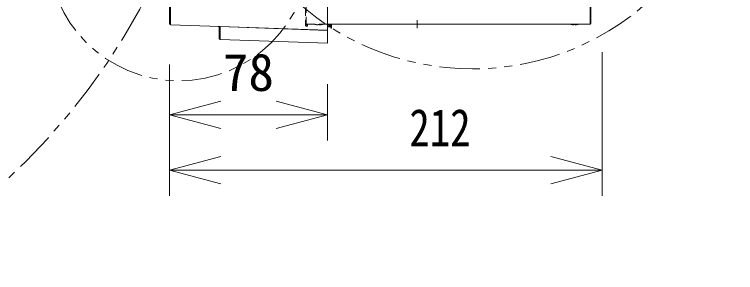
# Model space of a CAD drawing. Units: millimetres, scale not verified. Extents: x -63 to 108, y -56 to 175.
# Drawn here: x -6.81 to 28.46, y 6.55 to 19.2 of the extents above; entities that cross this region are included whole.
import ezdxf
from ezdxf.enums import TextEntityAlignment as Align

# ---------------------------------------------------------------- set-up
doc = ezdxf.new("R2010")
doc.units = ezdxf.units.MM
doc.header["$LTSCALE"] = 0.125
for name, pattern in [('USER1', [28.575, 19.05, -3.175, 3.175, -3.175]), ('USER2', [4.7625, 3.175, -1.5875]), ('USER3', [31.75, 15.875, -3.175, 3.175, -3.175, 3.175, -3.175])]:
    doc.linetypes.add(name, pattern=pattern)
for name, color, linetype, lineweight in [('0-0_0', 7, 'Continuous', 20), ('0-4_SUNPO', 7, 'Continuous', 20), ('0-5_GAIKEI', 1, 'Continuous', 18)]:
    doc.layers.add(name, color=color, linetype=linetype, lineweight=lineweight)
doc.styles.add('ＭＳ ゴシック', font='')
doc.styles.get('ＭＳ ゴシック').set_extended_font_data('MS Gothic')

# ---------------------------------------------------------------- blocks, each defined once
blk = doc.blocks.new('_Open30')
at = {"layer": '0-0_0'}
blk.add_line((0, 0), (-1, 0), dxfattribs=at)
blk.add_lwpolyline([(-1, 0.26795), (0, 0), (-1, -0.26795)], dxfattribs=at)
blk = doc.blocks.new('D2')
at = {"layer": '0-4_SUNPO'}
for p, q in [((87.0745, 78.857), (87.0745, 71.8118)), ((65.922, 78.0453), (65.922, 71.8118)), ((68.422, 73.0618), (84.5745, 73.0618))]:
    blk.add_line(p, q, dxfattribs=at)
at = {"layer": '0-4_SUNPO', "xscale": 2.5, "yscale": 2.5, "rotation": 180}
blk.add_blockref('_Open30', (65.922, 73.0618), dxfattribs=at)
at = {"layer": '0-4_SUNPO', "xscale": 2.5, "yscale": 2.5}
blk.add_blockref('_Open30', (87.0745, 73.0618), dxfattribs=at)
at = {"layer": '0-4_SUNPO', "style": 'ＭＳ ゴシック', "width": 0.8}
blk.add_text('212', height=1.833, dxfattribs=at).set_placement((77.651, 73.6868), align=Align.BOTTOM_LEFT)
blk = doc.blocks.new('D3')
at = {"layer": '0-4_SUNPO'}
for p, q in [((65.922, 78.2453), (65.922, 74.524)), ((73.642, 77.2869), (73.642, 74.524)), ((68.422, 75.774), (71.142, 75.774))]:
    blk.add_line(p, q, dxfattribs=at)
at = {"layer": '0-4_SUNPO', "xscale": 2.5, "yscale": 2.5, "rotation": 180}
blk.add_blockref('_Open30', (65.922, 75.774), dxfattribs=at)
at = {"layer": '0-4_SUNPO', "xscale": 2.5, "yscale": 2.5}
blk.add_blockref('_Open30', (73.642, 75.774), dxfattribs=at)
at = {"layer": '0-4_SUNPO', "style": 'ＭＳ ゴシック'}
blk.add_text('78', height=1.833, dxfattribs=at).set_placement((68.532, 76.399), align=Align.BOTTOM_LEFT)

msp = doc.modelspace()

# ---------------------------------------------------------------- linework, layer by layer
at = {"layer": '0-5_GAIKEI', "color": 7}
for p, q in [((8.4998, 17.7871), (8.4998, 25.1572)), ((0.7798, 24.1989), (0.7798, 18.7454)), ((21.3823, 18.7521), (21.3823, 21.4571)), ((0.8281, 18.6955), (8.4998, 18.4276)), ((21.3523, 18.7221), (8.4998, 18.7221)), ((3.1998, 18.5643), (3.1998, 18.0204)), ((8.6598, 18.6921), (8.4998, 18.6921)), ((8.6198, 18.5921), (8.4998, 18.5921)), ((8.6198, 18.6921), (8.6198, 18.5921)), ((8.6698, 18.5221), (8.6698, 18.6821)), ((8.6998, 18.5221), (8.6698, 18.5221)), ((8.6998, 18.5221), (8.6998, 18.6821)), ((3.2481, 17.9705), (8.4998, 17.7871))]:
    msp.add_line(p, q, dxfattribs=at)
at = {"layer": '0-5_GAIKEI'}
for p, q in [((0.8281, 24.2488), (0.8281, 18.6955)), ((21.3523, 18.7221), (21.3523, 21.4571)), ((20.4473, 18.7008), (20.4473, 18.7015)), ((20.5523, 18.6915), (20.5523, 18.7015)), ((20.6123, 18.6915), (20.6123, 18.7015)), ((20.7173, 18.7008), (20.7173, 18.7015)), ((3.2481, 18.6109), (3.2481, 17.9705)), ((8.5698, 18.6921), (8.5698, 18.5921)), ((8.6998, 18.653), (8.6698, 18.653)), ((8.6998, 18.6083), (8.6698, 18.6083)), ((8.6998, 18.5274), (8.6698, 18.5274)), ((20.5123, 18.6915), (20.527, 18.6902)), ((20.6523, 18.6915), (20.6376, 18.6902)), ((8.4998, 18.3125), (8.4998, 18.3107))]:
    msp.add_line(p, q, dxfattribs=at)
at = {"layer": '0-5_GAIKEI', "linetype": 'USER2'}
for p, q in [((7.4323, 24.2921), (7.4323, 18.6521)), ((7.4623, 21.4571), (7.4623, 18.6221)), ((8.4998, 18.7221), (7.4623, 18.7221)), ((7.5121, 18.7169), (7.4623, 18.7169)), ((7.5121, 18.7169), (7.5081, 18.6221)), ((7.5123, 18.7221), (7.5121, 18.7169)), ((7.532, 18.7169), (7.5281, 18.6411)), ((7.5323, 18.7221), (7.532, 18.7169)), ((7.9473, 18.7008), (7.9473, 18.7015)), ((8.0523, 18.6915), (8.0523, 18.7015)), ((8.1123, 18.6915), (8.1123, 18.7015)), ((8.2173, 18.7008), (8.2173, 18.7015)), ((7.5081, 18.6221), (7.4623, 18.6221)), ((8.0123, 18.6915), (8.027, 18.6902)), ((8.1523, 18.6915), (8.1376, 18.6902))]:
    msp.add_line(p, q, dxfattribs=at)
at = {"layer": '0-5_GAIKEI', "color": 9, "linetype": 'USER1'}
msp.add_line((12.8823, 18.9221), (12.8823, 18.5221), dxfattribs=at)
at = {"layer": '0-5_GAIKEI'}
for points in [[(8.4998, 18.419), (3.2481, 18.6019), (3.2362, 18.6013), (3.2263, 18.5988), (3.213, 18.5914), (3.2051, 18.5826), (3.2011, 18.5736), (3.1998, 18.5643)], [(20.5523, 18.6915), (20.5523, 18.6913), (20.5521, 18.691), (20.5517, 18.6908), (20.5509, 18.6905), (20.5486, 18.6901), (20.5434, 18.6898), (20.5217, 18.6906), (20.5123, 18.6915)], [(20.6123, 18.6915), (20.6124, 18.6913), (20.6126, 18.691), (20.6129, 18.6908), (20.6137, 18.6905), (20.616, 18.6901), (20.6212, 18.6898), (20.643, 18.6906), (20.6523, 18.6915)]]:
    msp.add_lwpolyline(points, dxfattribs=at)
at = {"layer": '0-5_GAIKEI', "linetype": 'USER2'}
for points in [[(8.0523, 18.6915), (8.0523, 18.6913), (8.0521, 18.691), (8.0517, 18.6908), (8.0509, 18.6905), (8.0486, 18.6901), (8.0434, 18.6898), (8.0217, 18.6906), (8.0123, 18.6915)], [(8.1123, 18.6915), (8.1124, 18.6913), (8.1126, 18.691), (8.1129, 18.6908), (8.1137, 18.6905), (8.116, 18.6901), (8.1212, 18.6898), (8.143, 18.6906), (8.1523, 18.6915)]]:
    msp.add_lwpolyline(points, dxfattribs=at)
at = {"layer": '0-5_GAIKEI', "linetype": 'USER3'}
for centre, radius in [((-29.1479, 34.8937), 32.3824), ((15.6026, 29.3903), 12.8587), ((1.2359, 22.3549), 6.407)]:
    msp.add_circle(centre, radius, dxfattribs=at)
at = {"layer": '0-5_GAIKEI', "color": 7}
for centre, radius, start, end in [((0.8298, 18.7454), 0.05, 180.00001, 268), ((8.6598, 18.6821), 0.04, 0, 90), ((21.3523, 18.7521), 0.03, 270, 0), ((3.1498, 18.5643), 0.05, 0, 88), ((8.6598, 18.6821), 0.01, 0, 90), ((3.2498, 18.0204), 0.05, 179.99999, 268)]:
    msp.add_arc(centre, radius, start, end, dxfattribs=at)
at = {"layer": '0-5_GAIKEI', "linetype": 'USER2'}
for centre, radius, start, end in [((7.4623, 18.7521), 0.03, 180.00001, 270), ((8.0823, 19.3621), 0.6749, 251.46779, 258.46233), ((8.0823, 19.3621), 0.6743, 258.45041, 264.04101), ((8.0823, 19.3621), 0.6743, 258.45065, 264.04084), ((8.0823, 19.3619), 0.6612, 267.39957, 270.0003), ((8.0823, 19.3619), 0.6612, 269.9997, 272.60043), ((8.0823, 19.3621), 0.6743, 275.95899, 281.54958), ((8.0823, 19.3621), 0.6749, 281.53767, 288.53221), ((7.4623, 18.6521), 0.03, 180.00001, 270), ((7.5081, 18.6421), 0.02, 270, 357), ((8.042, 18.744), 0.0543, 267.58095, 279.05344), ((8.1226, 18.744), 0.0543, 260.94376, 272.42637)]:
    msp.add_arc(centre, radius, start, end, dxfattribs=at)
at = {"layer": '0-5_GAIKEI'}
for centre, radius, start, end in [((20.5823, 19.3621), 0.6749, 251.46794, 258.46233), ((20.5823, 19.3621), 0.6743, 258.45041, 264.04101), ((20.5823, 19.3621), 0.6743, 258.45065, 264.04084), ((20.5823, 19.3619), 0.6612, 267.39957, 272.60043), ((20.5823, 19.3621), 0.6743, 275.95899, 281.54958), ((20.5823, 19.3621), 0.6749, 281.53767, 288.53206), ((20.542, 18.744), 0.0543, 267.58095, 279.05344), ((20.6226, 18.744), 0.0543, 260.94376, 272.42637)]:
    msp.add_arc(centre, radius, start, end, dxfattribs=at)
at = {"layer": '0-5_GAIKEI', "linetype": 'USER2'}
for centre, major_axis, ratio, start_param, end_param in [((7.4623, 18.7185), (-0.03, 0), 0.052336, 6.2831853, 7.8539816), ((7.5121, 18.718), (-0.02, 0.001), 0.052264, 1.5735354, 3.1415927)]:
    msp.add_ellipse(centre, major_axis=major_axis, ratio=ratio, start_param=start_param, end_param=end_param, dxfattribs=at)

# ---------------------------------------------------------------- block references
at = {"layer": '0-4_SUNPO'}
for name in ['D2', 'D3']:
    msp.add_blockref(name, (-65.1422, -61.4999), dxfattribs=at)

doc.saveas('drawing.dxf')
